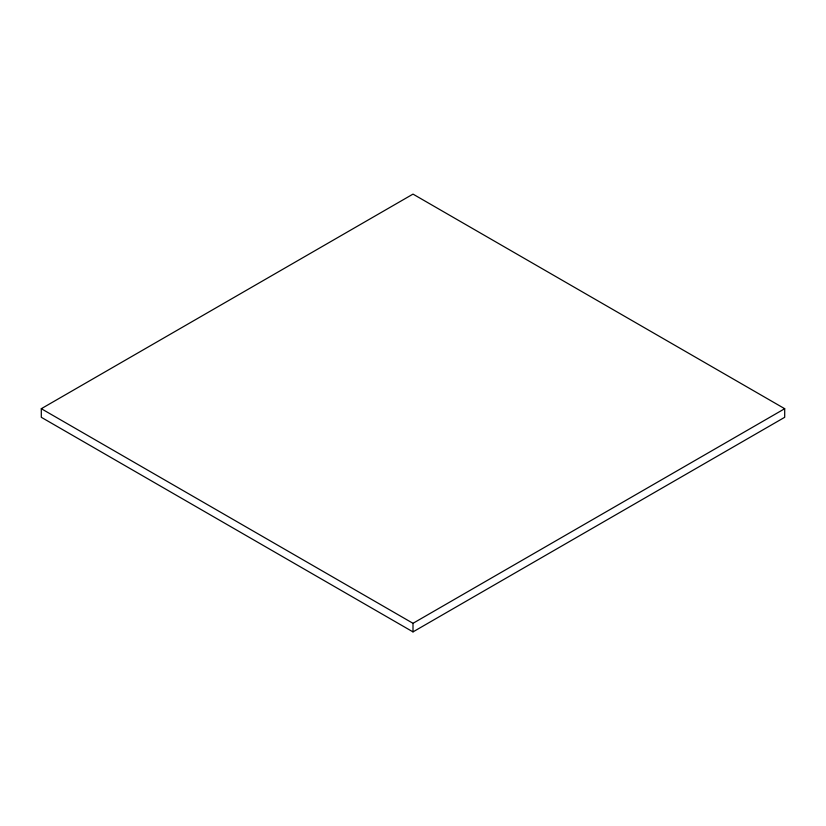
<?xml version="1.0" encoding="UTF-8"?>
<svg xmlns="http://www.w3.org/2000/svg" width="826" height="826" viewBox="0 0 826 826"><rect width="100%" height="100%" fill="white"/><g stroke="black" fill="none" stroke-linecap="round" stroke-linejoin="round"><path stroke-width="1.24" d="M41.3 408.705L413 194.11L784.7 408.705L784.7 417.295L413 631.89L41.3 417.295L41.3 408.705L413 623.31L784.7 408.705M413 623.31L413 631.89"/></g></svg>
